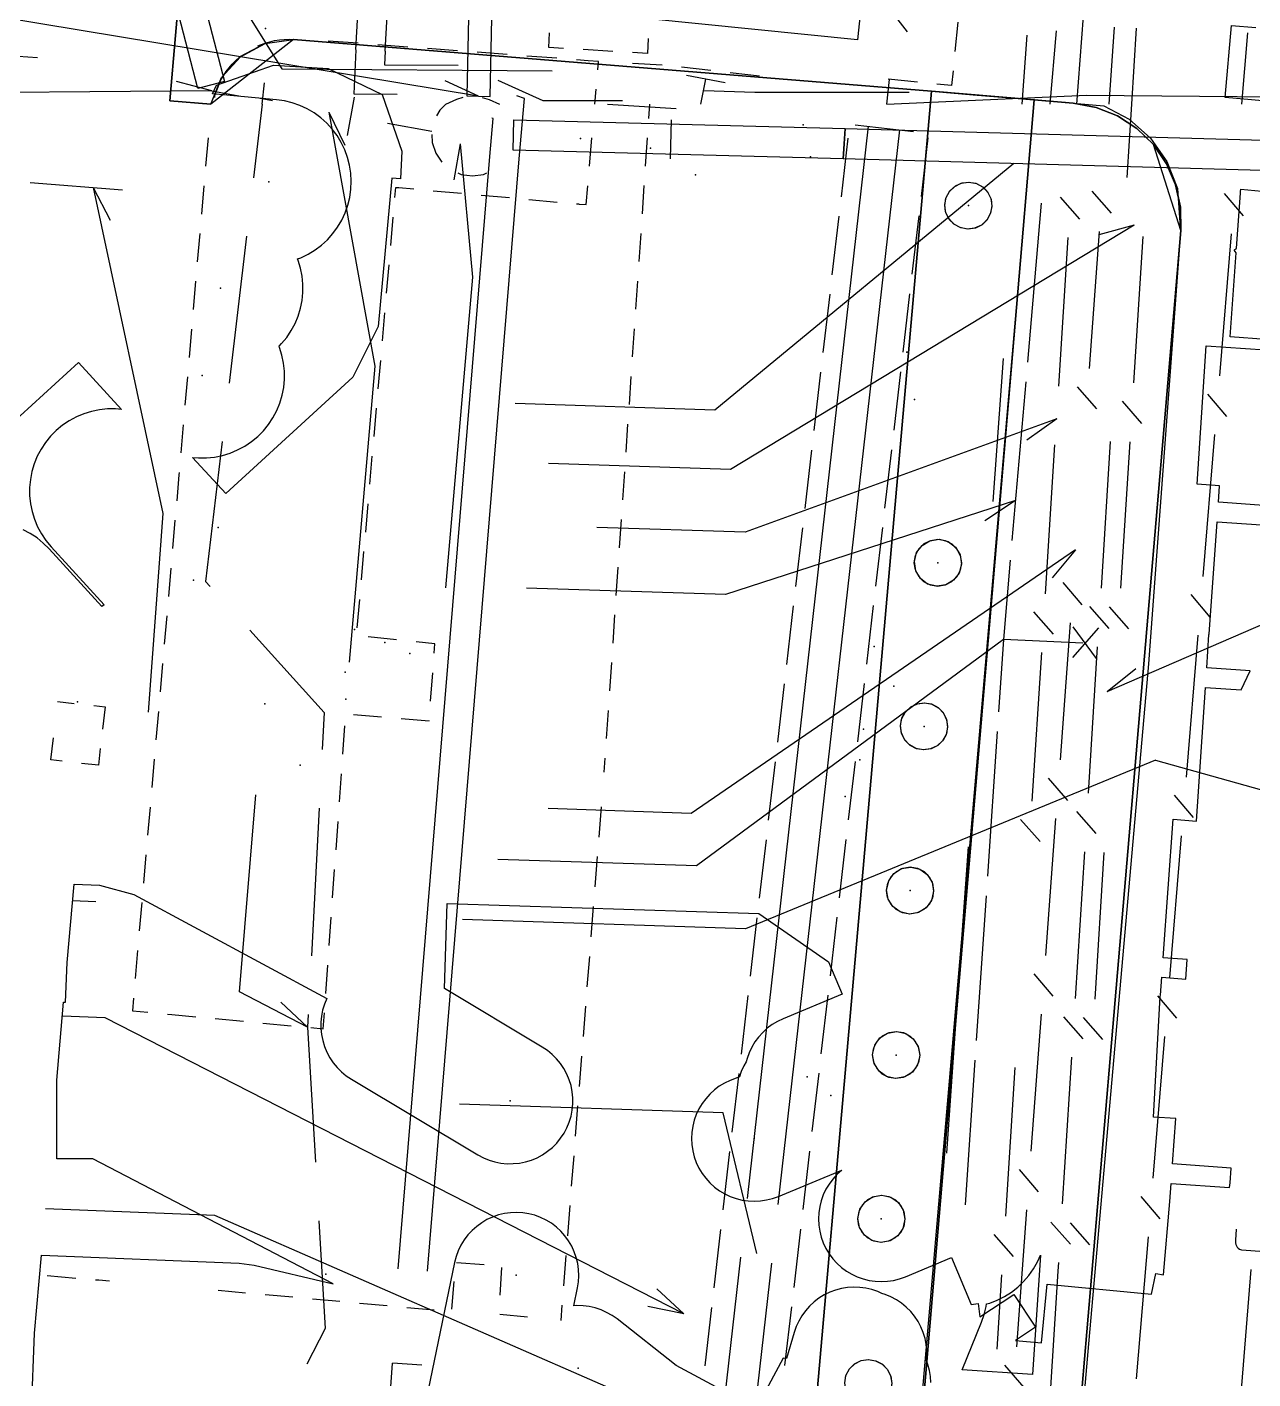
# Model space of a CAD drawing. Header units: metres. Extents: x 4550 to 4731, y 10605 to 11772.
# Drawn here: x 4604.52 to 4635.76, y 10967.51 to 11001.97 of the extents above; entities that cross this region are included whole.
import ezdxf

# ---------------------------------------------------------------- set-up
doc = ezdxf.new("R2010")
doc.units = ezdxf.units.M
for name, color, linetype in [('BOUNDARY', 7, 'Continuous'), ('CURB', 7, 'Continuous'), ('ELECTR_CABLE', 7, 'Continuous'), ('ELECTR_CABLE_COMM', 7, 'Continuous'), ('GAS', 7, 'Continuous'), ('GRASS', 7, 'Continuous'), ('GROUND', 7, 'Continuous'), ('HEAT', 7, 'Continuous'), ('LAMP', 7, 'Continuous'), ('ROAD', 7, 'Continuous'), ('SEWER', 7, 'Continuous'), ('SIDEWALK_PATH', 7, 'Continuous'), ('TREE', 7, 'Continuous'), ('WATER_PIPELINE', 7, 'Continuous')]:
    doc.layers.add(name, color=color, linetype=linetype)

msp = doc.modelspace()

# ---------------------------------------------------------------- linework, layer by layer
at = {"layer": 'BOUNDARY'}
msp.add_lwpolyline([(4616.393, 10875.447), (4618.937, 10916.02), (4617.951, 10916.137), (4618.266, 10918.779), (4618.534, 10921.033), (4621.909, 10920.612), (4622.811, 10927.836), (4615.616, 10928.243), (4613.934, 10928.43), (4614.189, 10930.497), (4614.416, 10932.082), (4622.029, 10931.377), (4623.885, 10960.647), (4626.691, 10959.044), (4626.795, 10960.263), (4624.19, 10961.873), (4627.572, 11000.331), (4611.312, 11001.653), (4609.207, 11000), (4608.158, 11000.092), (4608.741, 11006.756)], dxfattribs=at)
at = {"layer": 'CURB'}
for points in [[(4610.403, 11001.491), (4610.468, 11001.519), (4610.586, 11001.561), (4610.706, 11001.596), (4610.828, 11001.623), (4610.952, 11001.642), (4611.077, 11001.654), (4611.202, 11001.657), (4611.312, 11001.653)], [(4612.961, 11001.555), (4612.194, 11001.613)], [(4614.227, 11001.46), (4613.46, 11001.518)], [(4615.493, 11001.364), (4614.726, 11001.422)], [(4616.759, 11001.268), (4615.991, 11001.326)], [(4609.406, 11000.508), (4609.461, 11000.62), (4609.524, 11000.729), (4609.593, 11000.833), (4609.669, 11000.933), (4609.751, 11001.027), (4609.839, 11001.116), (4609.932, 11001.2), (4609.976, 11001.234)], [(4618.024, 11001.172), (4617.257, 11001.23)], [(4619.064, 11000.881), (4619.082, 11001.089), (4618.823, 11001.112), (4618.523, 11001.134)], [(4620.703, 11000.999), (4619.955, 11001.041)], [(4621.944, 11000.86), (4621.2, 11000.944)], [(4623.185, 11000.719), (4622.441, 11000.803)], [(4609.406, 11000.508), (4609.301, 11000.213), (4609.294, 11000.177)], [(4618.988, 11000), (4619.021, 11000.383)], [(4630.192, 11000.112), (4626.171, 11000.449)], [(4620.385, 11000), (4620.36, 10999.642)], [(4626.795, 10960.263), (4630.192, 11000.112)], [(4631.184, 11000.028), (4630.192, 11000.112)], [(4609.133, 10999.142), (4609.071, 10998.422)], [(4618.852, 10998.422), (4618.914, 10999.142)], [(4620.326, 10999.143), (4620.277, 10998.426)], [(4633.923, 10996.784), (4633.226, 10998.974)], [(4609.028, 10997.924), (4608.966, 10997.204)], [(4613.896, 10997.622), (4613.919, 10997.883), (4613.992, 10997.876), (4614.378, 10997.842)], [(4618.528, 10997.465), (4618.578, 10997.461), (4618.59, 10997.459), (4618.768, 10997.443), (4618.809, 10997.924)], [(4620.243, 10997.927), (4620.194, 10997.21)], [(4614.875, 10997.796), (4615.595, 10997.731)], [(4616.093, 10997.686), (4616.813, 10997.621)], [(4617.311, 10997.576), (4618.03, 10997.51)], [(4613.789, 10996.404), (4613.852, 10997.124)], [(4608.923, 10996.706), (4608.86, 10995.986)], [(4620.16, 10996.711), (4620.111, 10995.994)], [(4629.668, 10946.873), (4633.923, 10996.784)], [(4613.683, 10995.186), (4613.746, 10995.906)], [(4608.817, 10995.488), (4608.755, 10994.768)], [(4620.077, 10995.495), (4620.028, 10994.778)], [(4613.576, 10993.968), (4613.639, 10994.688)], [(4608.712, 10994.269), (4608.65, 10993.55)], [(4619.994, 10994.28), (4619.945, 10993.563)], [(4613.47, 10992.75), (4613.533, 10993.47)], [(4608.607, 10993.051), (4608.544, 10992.331)], [(4619.911, 10993.064), (4619.862, 10992.347)], [(4613.364, 10991.532), (4613.426, 10992.252)], [(4608.501, 10991.833), (4608.439, 10991.113)], [(4619.827, 10991.848), (4619.778, 10991.131)], [(4613.257, 10990.314), (4613.32, 10991.034)], [(4608.396, 10990.615), (4608.391, 10990.555), (4608.334, 10989.895)], [(4619.744, 10990.632), (4619.695, 10989.915)], [(4613.151, 10989.096), (4613.214, 10989.816)], [(4608.29, 10989.397), (4608.228, 10988.677)], [(4619.661, 10989.416), (4619.612, 10988.699)], [(4613.044, 10987.878), (4613.107, 10988.598)], [(4608.185, 10988.179), (4608.122, 10987.459)], [(4619.578, 10988.201), (4619.529, 10987.484)], [(4612.938, 10986.66), (4613.001, 10987.38)], [(4608.079, 10986.961), (4608.016, 10986.241)], [(4619.495, 10986.985), (4619.446, 10986.268)], [(4613.937, 10986.354), (4613.218, 10986.43)], [(4614.894, 10986.01), (4614.912, 10986.252), (4614.434, 10986.302)], [(4619.412, 10985.769), (4619.363, 10985.052)], [(4607.973, 10985.743), (4607.911, 10985.023)], [(4614.807, 10984.79), (4614.859, 10985.511)], [(4605.297, 10984.78), (4605.724, 10984.731)], [(4606.221, 10984.675), (4606.508, 10984.642), (4606.444, 10984.076)], [(4607.867, 10984.525), (4607.805, 10983.805)], [(4612.838, 10984.445), (4613.558, 10984.386)], [(4619.329, 10984.553), (4619.28, 10983.836)], [(4612.569, 10983.437), (4612.621, 10984.158)], [(4614.056, 10984.345), (4614.771, 10984.286), (4614.772, 10984.292)], [(4605.415, 10983.257), (4605.128, 10983.289), (4605.192, 10983.856)], [(4606.387, 10983.579), (4606.339, 10983.152), (4605.912, 10983.2)], [(4607.762, 10983.307), (4607.699, 10982.587)], [(4619.245, 10983.337), (4619.221, 10982.979)], [(4612.482, 10982.217), (4612.533, 10982.938)], [(4607.656, 10982.089), (4607.593, 10981.369)], [(4619.151, 10982.094), (4619.091, 10981.322)], [(4612.395, 10980.998), (4612.446, 10981.719)], [(4607.55, 10980.871), (4607.488, 10980.151)], [(4619.052, 10980.824), (4618.991, 10980.052)], [(4612.308, 10979.778), (4612.359, 10980.499)], [(4607.444, 10979.653), (4607.382, 10978.933)], [(4612.221, 10978.559), (4612.272, 10979.28)], [(4618.952, 10979.553), (4618.891, 10978.781)], [(4607.339, 10978.435), (4607.276, 10977.715)], [(4618.852, 10978.283), (4618.791, 10977.51)], [(4612.134, 10977.339), (4612.185, 10978.06)], [(4607.233, 10977.217), (4607.205, 10976.893), (4607.601, 10976.856)], [(4608.098, 10976.809), (4608.209, 10976.799), (4608.818, 10976.742)], [(4611.751, 10976.469), (4612.069, 10976.439), (4612.098, 10976.84)], [(4618.752, 10977.012), (4618.691, 10976.24)], [(4609.316, 10976.696), (4610.035, 10976.629)], [(4610.533, 10976.582), (4611.253, 10976.515)], [(4618.652, 10975.741), (4618.592, 10974.969)], [(4618.552, 10974.471), (4618.492, 10973.699)], [(4618.453, 10973.2), (4618.392, 10972.428)], [(4618.353, 10971.929), (4618.292, 10971.157)], [(4618.253, 10970.659), (4618.192, 10969.887)], [(4616.168, 10970.424), (4615.462, 10970.467)], [(4616.581, 10969.644), (4616.618, 10970.35)], [(4605.037, 10970.145), (4605.762, 10970.084)], [(4606.261, 10970.041), (4606.353, 10970.034), (4606.623, 10970.011)], [(4615.4, 10969.992), (4615.339, 10969.288)], [(4610.092, 10969.701), (4609.388, 10969.765)], [(4611.294, 10969.592), (4610.59, 10969.656)], [(4612.496, 10969.482), (4611.792, 10969.546)], [(4613.698, 10969.373), (4612.994, 10969.437)], [(4614.9, 10969.263), (4614.196, 10969.327)], [(4618.153, 10969.388), (4618.123, 10969.002)], [(4617.273, 10969.087), (4616.57, 10969.158)]]:
    msp.add_lwpolyline(points, dxfattribs=at)
at = {"layer": 'ELECTR_CABLE'}
for points in [[(4612.9, 11001.393), (4613.18, 11006.36)], [(4613.648, 11001.351), (4613.929, 11006.318)], [(4629.879, 11000), (4630.007, 11001.765)], [(4630.75, 11001.875), (4630.584, 11000)], [(4612.899, 11001.39), (4612.845, 11000.263), (4613.955, 11000.255)], [(4613.649, 11001.354), (4613.632, 11001.007), (4615.507, 11000.994)], [(4616.523, 11000.612), (4617.669, 11000.094), (4619.696, 11000.094)], [(4622.309, 11000.544), (4621.327, 11000.737)], [(4621.692, 11000), (4621.818, 11000.64)], [(4610.51, 11000), (4610.576, 11000.549)], [(4621.767, 11000.348), (4623.069, 11000.311), (4627.002, 11000.311)], [(4610.51, 11000), (4610.289, 10998.129)], [(4617.064, 10998.607), (4617.199, 11000.144), (4617.004, 11000.215)], [(4619.315, 11000), (4621.062, 10999.89)], [(4616.316, 10998.673), (4616.401, 10999.636), (4616.369, 10999.648)], [(4613.976, 10970.321), (4616.316, 10998.671)], [(4614.724, 10970.259), (4617.064, 10998.609)], [(4629.669, 10998.488), (4622.046, 10992.207), (4616.961, 10992.372)], [(4604.604, 10998.01), (4606.949, 10997.818)], [(4606.204, 10997.879), (4607.977, 10989.57), (4607.605, 10984.509)], [(4606.204, 10997.879), (4606.636, 10997.051)], [(4630.366, 10997.477), (4630.016, 10993.428)], [(4610.112, 10996.639), (4609.669, 10992.896)], [(4632.052, 10985.032), (4639, 10988.039), (4639.529, 10994.529)], [(4629.14, 10989.874), (4629.406, 10993.525)], [(4629.973, 10992.929), (4629.623, 10988.88)], [(4609.493, 10991.407), (4609.07, 10987.84), (4609.189, 10987.709)], [(4629.711, 10989.901), (4622.324, 10987.506), (4617.246, 10987.671)], [(4629.711, 10989.901), (4628.932, 10989.386)], [(4629.58, 10988.382), (4629.405, 10986.357)], [(4610.195, 10986.596), (4612.092, 10984.497), (4612.043, 10983.559)], [(4631.176, 10985.9), (4631.833, 10986.653)], [(4631.776, 10985.874), (4631.184, 10986.681)], [(4629.405, 10986.357), (4621.586, 10980.59), (4616.515, 10980.755)], [(4629.405, 10986.357), (4629.28, 10984.512)], [(4631.43, 10986.264), (4629.405, 10986.357)], [(4632.052, 10985.032), (4632.778, 10985.619)], [(4629.246, 10984.014), (4628.997, 10980.324)], [(4611.671, 10976.476), (4609.937, 10977.381), (4610.354, 10982.396)], [(4611.964, 10982.061), (4611.767, 10978.297)], [(4628.254, 10977.421), (4628.511, 10981.073)], [(4628.963, 10979.826), (4628.714, 10976.136)], [(4611.671, 10976.476), (4610.989, 10977.114)], [(4627.962, 10973.27), (4628.219, 10976.922)], [(4611.688, 10976.799), (4611.671, 10976.476), (4611.872, 10973.037)], [(4628.68, 10975.638), (4628.43, 10971.948)], [(4611.96, 10971.539), (4612.121, 10968.794), (4611.651, 10967.89)], [(4613.626, 10964.926), (4613.836, 10967.916)], [(4614.584, 10967.864), (4613.836, 10967.916)]]:
    msp.add_lwpolyline(points, dxfattribs=at)
msp.add_lwpolyline([(4628.357, 10967.746), (4628.849, 10968.961), (4628.917, 10969.156), (4628.966, 10969.356), (4628.975, 10969.423), (4629.057, 10969.446), (4629.249, 10969.52), (4629.433, 10969.613), (4629.607, 10969.724), (4629.769, 10969.851), (4629.918, 10969.993), (4630.053, 10970.149), (4630.171, 10970.318), (4630.273, 10970.497), (4630.348, 10970.669), (4630.142, 10967.626)], close=True, dxfattribs=at)
at = {"layer": 'ELECTR_CABLE_COMM'}
for points in [[(4631.274, 11000), (4631.443, 11002.247)], [(4632.23, 11001.969), (4632.089, 11000)], [(4632.679, 11000), (4632.794, 11001.944)], [(4635.481, 11000), (4635.632, 11001.821)], [(4632.561, 10998.133), (4632.679, 11000)], [(4631.353, 10997.074), (4630.858, 10997.637)], [(4631.659, 10997.79), (4632.148, 10997.222)], [(4635.027, 10997.729), (4635.512, 10997.157)], [(4632.734, 10996.923), (4622.451, 10990.695), (4617.814, 10990.846)], [(4632.734, 10996.923), (4631.835, 10996.671)], [(4630.815, 10992.815), (4631.057, 10996.607)], [(4631.848, 10996.758), (4631.588, 10993.266)], [(4632.731, 10992.897), (4632.967, 10996.634)], [(4635.208, 10996.696), (4634.908, 10993.078)], [(4631.288, 10992.802), (4631.777, 10992.234)], [(4632.932, 10991.867), (4632.436, 10992.43)], [(4634.604, 10992.616), (4635.088, 10992.044)], [(4630.762, 10991.983), (4622.824, 10989.091), (4619.044, 10989.214)], [(4630.762, 10991.983), (4630.002, 10991.44)], [(4630.477, 10987.527), (4630.719, 10991.319)], [(4631.9, 10987.671), (4632.136, 10991.405)], [(4632.401, 10987.663), (4632.637, 10991.4)], [(4634.784, 10991.583), (4634.485, 10987.965)], [(4631.245, 10988.647), (4621.445, 10981.928), (4617.799, 10982.047)], [(4631.245, 10988.647), (4630.644, 10987.932)], [(4630.917, 10987.814), (4631.407, 10987.246)], [(4634.18, 10987.503), (4634.665, 10986.931)], [(4632.101, 10986.641), (4631.605, 10987.204)], [(4632.601, 10986.633), (4632.106, 10987.195)], [(4630.677, 10986.497), (4630.182, 10987.06)], [(4631.106, 10986.782), (4630.847, 10983.29)], [(4634.361, 10986.47), (4634.061, 10982.851)], [(4631.57, 10982.44), (4631.806, 10986.174)], [(4630.139, 10982.238), (4630.381, 10986.03)], [(4630.547, 10982.826), (4631.036, 10982.258)], [(4633.757, 10982.39), (4634.241, 10981.818)], [(4631.771, 10981.41), (4631.275, 10981.973)], [(4630.339, 10981.208), (4629.843, 10981.771)], [(4630.736, 10981.794), (4630.476, 10978.302)], [(4633.937, 10981.356), (4633.638, 10977.738)], [(4631.24, 10977.209), (4631.476, 10980.943)], [(4631.74, 10977.194), (4631.976, 10980.931)], [(4630.176, 10977.838), (4630.665, 10977.27)], [(4633.334, 10977.277), (4633.818, 10976.705)], [(4630.365, 10976.806), (4630.105, 10973.314)], [(4631.44, 10976.179), (4630.945, 10976.742)], [(4631.94, 10976.164), (4631.445, 10976.727)], [(4633.514, 10976.243), (4633.214, 10972.625)], [(4629.463, 10971.661), (4629.705, 10975.453)], [(4630.91, 10971.978), (4631.145, 10975.712)], [(4629.805, 10972.85), (4630.294, 10972.282)], [(4632.91, 10972.164), (4633.395, 10971.592)], [(4623.137, 10965.628), (4609.305, 10971.674), (4604.99, 10971.847)], [(4629.994, 10971.818), (4629.735, 10968.326)], [(4631.11, 10970.948), (4630.615, 10971.511)], [(4631.61, 10970.93), (4631.114, 10971.492)], [(4629.663, 10970.631), (4629.167, 10971.194)], [(4633.091, 10971.13), (4632.791, 10967.512)], [(4630.577, 10966.747), (4630.801, 10970.262), (4630.815, 10970.481)], [(4629.246, 10968.268), (4629.367, 10970.164)], [(4629.434, 10967.862), (4629.924, 10967.294)]]:
    msp.add_lwpolyline(points, dxfattribs=at)
at = {"layer": 'GAS'}
for points in [[(4637.161, 10999.99), (4635.053, 11000.176), (4635.215, 11002.009), (4635.837, 11001.954)], [(4636.09, 10994.008), (4635.184, 10994.073), (4635.337, 10996.217), (4635.283, 10996.283), (4635.345, 10996.334), (4635.445, 10997.732), (4635.448, 10997.776), (4635.454, 10997.833), (4636.345, 10997.75)], [(4636.381, 10989.751), (4634.884, 10989.857), (4634.914, 10990.278), (4634.339, 10990.317), (4634.576, 10993.846), (4636.073, 10993.746)], [(4604.63, 10966.673), (4604.71, 10968.676), (4604.885, 10970.666), (4609.926, 10970.464), (4610.307, 10970.412), (4612.322, 10969.934), (4606.196, 10973.12), (4605.28, 10973.119), (4605.277, 10975.125), (4605.453, 10977.119), (4605.501, 10977.119), (4605.542, 10978.127), (4605.717, 10980.124), (4606.369, 10980.098), (4607.238, 10979.86), (4612.159, 10977.205), (4612.099, 10977.062), (4612.054, 10976.912), (4612.024, 10976.758), (4612.008, 10976.601), (4612.009, 10976.444), (4612.024, 10976.288), (4612.055, 10976.134), (4612.101, 10975.984), (4612.161, 10975.839), (4612.235, 10975.7), (4612.323, 10975.57), (4612.422, 10975.449), (4612.533, 10975.338), (4612.655, 10975.238), (4612.786, 10975.151), (4616.011, 10973.223), (4616.15, 10973.149), (4616.295, 10973.089), (4616.445, 10973.044), (4616.599, 10973.014), (4616.756, 10972.998), (4616.913, 10972.999), (4617.069, 10973.014), (4617.223, 10973.045), (4617.373, 10973.091), (4617.518, 10973.151), (4617.656, 10973.225), (4617.787, 10973.313), (4617.908, 10973.412), (4618.019, 10973.523), (4618.118, 10973.645), (4618.206, 10973.776), (4618.279, 10973.914), (4618.339, 10974.059), (4618.385, 10974.21), (4618.415, 10974.364), (4618.43, 10974.52), (4618.43, 10974.677), (4618.415, 10974.833), (4618.384, 10974.987), (4618.338, 10975.137), (4618.278, 10975.282), (4618.204, 10975.421), (4618.116, 10975.551), (4618.016, 10975.672), (4617.905, 10975.783), (4617.784, 10975.883), (4617.653, 10975.97), (4615.16, 10977.46), (4615.23, 10979.63), (4623.168, 10979.372), (4624.95, 10978.141), (4625.293, 10977.315), (4623.789, 10976.69), (4623.647, 10976.623), (4623.512, 10976.542), (4623.386, 10976.448), (4623.27, 10976.342), (4623.165, 10976.226), (4623.072, 10976.1), (4622.991, 10975.965), (4622.924, 10975.823), (4622.871, 10975.675), (4622.852, 10975.597), (4622.788, 10975.489), (4622.721, 10975.347), (4622.674, 10975.216), (4622.44, 10975.119), (4622.298, 10975.052), (4622.163, 10974.971), (4622.037, 10974.877), (4621.921, 10974.771), (4621.816, 10974.655), (4621.723, 10974.529), (4621.642, 10974.394), (4621.575, 10974.252), (4621.522, 10974.104), (4621.485, 10973.952), (4621.462, 10973.796), (4621.454, 10973.639), (4621.462, 10973.483), (4621.485, 10973.327), (4621.524, 10973.175), (4621.577, 10973.027), (4621.644, 10972.885), (4621.725, 10972.751), (4621.819, 10972.625), (4621.924, 10972.509), (4622.041, 10972.403), (4622.167, 10972.31), (4622.302, 10972.229), (4622.444, 10972.162), (4622.592, 10972.11), (4622.744, 10972.072), (4622.9, 10972.049), (4623.056, 10972.042), (4623.213, 10972.049), (4623.368, 10972.073), (4623.521, 10972.111), (4623.669, 10972.164), (4625.287, 10972.837), (4625.274, 10972.828), (4625.158, 10972.722), (4625.053, 10972.606), (4624.96, 10972.48), (4624.879, 10972.345), (4624.812, 10972.203), (4624.759, 10972.055), (4624.722, 10971.903), (4624.699, 10971.747), (4624.691, 10971.59), (4624.699, 10971.434), (4624.722, 10971.278), (4624.761, 10971.126), (4624.814, 10970.978), (4624.881, 10970.836), (4624.962, 10970.702), (4625.056, 10970.576), (4625.161, 10970.46), (4625.278, 10970.354), (4625.404, 10970.261), (4625.539, 10970.18), (4625.681, 10970.113), (4625.829, 10970.061), (4625.981, 10970.023), (4626.137, 10970), (4626.293, 10969.993), (4626.45, 10970), (4626.605, 10970.024), (4626.758, 10970.062), (4626.906, 10970.115), (4628.084, 10970.605), (4628.581, 10969.409), (4628.763, 10969.432), (4628.805, 10969.092), (4629.669, 10969.663), (4630.221, 10968.828), (4629.714, 10968.494), (4630.379, 10968.431), (4630.521, 10969.924), (4633.182, 10969.671), (4633.292, 10970.203), (4633.481, 10970.164), (4633.646, 10972.031), (4633.68, 10972.497), (4635.17, 10972.389), (4635.185, 10972.507), (4635.212, 10972.888), (4633.716, 10972.996), (4633.8, 10974.15), (4633.233, 10974.181), (4633.403, 10977.261), (4633.405, 10977.297), (4633.438, 10977.749), (4634.053, 10977.704), (4634.087, 10978.203), (4633.475, 10978.247), (4633.734, 10981.776), (4634.324, 10981.732), (4634.554, 10985.135), (4635.466, 10985.074), (4635.691, 10985.56), (4634.587, 10985.634), (4634.644, 10986.485), (4634.645, 10986.492), (4634.849, 10989.359), (4636.345, 10989.252)], [(4627.554, 10967.417), (4627.545, 10967.574), (4627.521, 10967.729), (4627.482, 10967.881), (4627.445, 10967.983), (4627.454, 10968.078), (4627.454, 10968.235), (4627.439, 10968.391), (4627.408, 10968.545), (4627.362, 10968.696), (4627.302, 10968.841), (4627.228, 10968.979), (4627.141, 10969.11), (4627.041, 10969.231), (4626.93, 10969.342), (4626.809, 10969.441), (4626.678, 10969.529), (4626.539, 10969.602), (4626.394, 10969.662), (4626.308, 10969.689), (4626.202, 10969.737), (4626.053, 10969.788), (4625.901, 10969.824), (4625.745, 10969.846), (4625.588, 10969.851), (4625.431, 10969.842), (4625.276, 10969.817), (4625.125, 10969.777), (4624.977, 10969.722), (4624.836, 10969.653), (4624.703, 10969.571), (4624.578, 10969.476), (4624.463, 10969.369), (4624.359, 10969.251), (4624.267, 10969.124), (4624.188, 10968.988), (4624.122, 10968.845), (4624.071, 10968.697), (4623.879, 10968.033), (4623.79, 10968.042), (4623.099, 10966.76), (4621.065, 10967.857), (4619.557, 10969.04), (4619.429, 10969.131), (4619.292, 10969.209), (4619.149, 10969.273), (4619, 10969.322), (4618.847, 10969.357), (4618.691, 10969.377), (4618.534, 10969.381), (4618.456, 10969.376), (4618.551, 10969.83), (4618.575, 10969.985), (4618.584, 10970.141), (4618.578, 10970.298), (4618.556, 10970.454), (4618.519, 10970.607), (4618.468, 10970.755), (4618.402, 10970.897), (4618.322, 10971.033), (4618.23, 10971.16), (4618.125, 10971.277), (4618.01, 10971.383), (4617.885, 10971.478), (4617.751, 10971.56), (4617.609, 10971.628), (4617.462, 10971.682), (4617.31, 10971.722), (4617.155, 10971.746), (4616.998, 10971.755), (4616.841, 10971.749), (4616.686, 10971.727), (4616.533, 10971.691), (4616.385, 10971.639), (4616.242, 10971.573), (4616.107, 10971.494), (4615.98, 10971.401), (4615.863, 10971.297), (4615.756, 10971.181), (4615.662, 10971.056), (4615.58, 10970.922), (4615.511, 10970.781), (4615.457, 10970.633), (4615.418, 10970.481), (4614.374, 10965.466)]]:
    msp.add_lwpolyline(points, dxfattribs=at)
at = {"layer": 'GRASS'}
for points in [[(4630.193, 11000.112), (4627.572, 11000.331), (4624.19, 10961.873), (4626.748, 10960.292)], [(4627.572, 11000.331), (4630.192, 11000.112), (4626.795, 10960.263), (4624.19, 10961.873)], [(4629.11, 10997.414), (4629.079, 10997.227), (4628.993, 10997.062), (4628.862, 10996.932), (4628.692, 10996.846), (4628.504, 10996.818), (4628.321, 10996.849), (4628.156, 10996.934), (4628.023, 10997.068), (4627.938, 10997.238), (4627.91, 10997.422), (4627.94, 10997.605), (4628.027, 10997.774), (4628.162, 10997.907), (4628.328, 10997.99), (4628.512, 10998.018), (4628.699, 10997.988), (4628.868, 10997.9), (4628.998, 10997.768), (4629.081, 10997.602)], [(4629.11, 10997.392), (4629.071, 10997.206), (4628.98, 10997.044), (4628.843, 10996.919), (4628.67, 10996.84), (4628.482, 10996.819), (4628.3, 10996.856), (4628.138, 10996.947), (4628.01, 10997.087), (4627.931, 10997.26), (4627.911, 10997.444), (4627.947, 10997.626), (4628.041, 10997.792), (4628.181, 10997.92), (4628.35, 10997.996), (4628.534, 10998.018), (4628.721, 10997.98), (4628.886, 10997.886), (4629.011, 10997.749), (4629.088, 10997.58)], [(4628.334, 10988.31), (4628.303, 10988.122), (4628.217, 10987.958), (4628.085, 10987.827), (4627.916, 10987.742), (4627.728, 10987.713), (4627.545, 10987.744), (4627.38, 10987.829), (4627.246, 10987.964), (4627.161, 10988.134), (4627.134, 10988.317), (4627.164, 10988.5), (4627.251, 10988.669), (4627.386, 10988.802), (4627.552, 10988.885), (4627.735, 10988.913), (4627.923, 10988.883), (4628.091, 10988.795), (4628.221, 10988.663), (4628.305, 10988.497)], [(4628.333, 10988.283), (4628.274, 10988.052), (4628.136, 10987.868), (4627.939, 10987.749), (4627.704, 10987.714), (4627.473, 10987.773), (4627.289, 10987.911), (4627.17, 10988.108), (4627.135, 10988.343), (4627.193, 10988.574), (4627.331, 10988.758), (4627.528, 10988.877), (4627.764, 10988.913), (4627.995, 10988.854), (4628.179, 10988.716), (4628.298, 10988.519)], [(4627.981, 10984.123), (4627.944, 10983.937), (4627.853, 10983.775), (4627.718, 10983.648), (4627.545, 10983.568), (4627.357, 10983.546), (4627.175, 10983.582), (4627.013, 10983.672), (4626.883, 10983.811), (4626.804, 10983.984), (4626.782, 10984.168), (4626.817, 10984.35), (4626.91, 10984.516), (4627.049, 10984.645), (4627.218, 10984.723), (4627.402, 10984.745), (4627.588, 10984.709), (4627.754, 10984.616), (4627.88, 10984.48), (4627.958, 10984.311)], [(4627.982, 10984.142), (4627.95, 10983.954), (4627.865, 10983.79), (4627.733, 10983.659), (4627.563, 10983.574), (4627.376, 10983.545), (4627.193, 10983.576), (4627.028, 10983.661), (4626.894, 10983.796), (4626.809, 10983.966), (4626.782, 10984.149), (4626.811, 10984.332), (4626.898, 10984.501), (4627.034, 10984.634), (4627.2, 10984.717), (4627.383, 10984.745), (4627.571, 10984.715), (4627.739, 10984.627), (4627.869, 10984.495), (4627.953, 10984.329)], [(4627.625, 10979.957), (4627.594, 10979.769), (4627.509, 10979.605), (4627.377, 10979.474), (4627.207, 10979.389), (4627.019, 10979.361), (4626.836, 10979.391), (4626.671, 10979.476), (4626.538, 10979.611), (4626.453, 10979.781), (4626.425, 10979.964), (4626.455, 10980.147), (4626.542, 10980.316), (4626.678, 10980.449), (4626.844, 10980.532), (4627.027, 10980.561), (4627.214, 10980.53), (4627.383, 10980.442), (4627.513, 10980.31), (4627.597, 10980.144)], [(4627.625, 10979.942), (4627.571, 10979.71), (4627.436, 10979.523), (4627.241, 10979.401), (4627.007, 10979.361), (4626.775, 10979.415), (4626.588, 10979.55), (4626.465, 10979.744), (4626.426, 10979.979), (4626.48, 10980.211), (4626.615, 10980.398), (4626.809, 10980.52), (4627.044, 10980.56), (4627.276, 10980.506), (4627.463, 10980.371), (4627.585, 10980.177)], [(4627.271, 10975.753), (4627.218, 10975.521), (4627.085, 10975.333), (4626.891, 10975.21), (4626.657, 10975.168), (4626.424, 10975.221), (4626.237, 10975.355), (4626.113, 10975.549), (4626.072, 10975.783), (4626.125, 10976.016), (4626.258, 10976.203), (4626.452, 10976.327), (4626.687, 10976.368), (4626.919, 10976.315), (4627.106, 10976.182), (4627.23, 10975.988)], [(4627.272, 10975.765), (4627.24, 10975.577), (4627.155, 10975.413), (4627.023, 10975.282), (4626.853, 10975.196), (4626.666, 10975.168), (4626.483, 10975.199), (4626.318, 10975.284), (4626.184, 10975.419), (4626.099, 10975.589), (4626.072, 10975.772), (4626.101, 10975.955), (4626.188, 10976.124), (4626.324, 10976.257), (4626.49, 10976.34), (4626.673, 10976.368), (4626.861, 10976.338), (4627.029, 10976.25), (4627.159, 10976.118), (4627.243, 10975.952)], [(4626.895, 10971.581), (4626.843, 10971.348), (4626.711, 10971.16), (4626.518, 10971.035), (4626.284, 10970.992), (4626.051, 10971.044), (4625.863, 10971.176), (4625.738, 10971.369), (4625.695, 10971.604), (4625.747, 10971.836), (4625.879, 10972.025), (4626.072, 10972.15), (4626.306, 10972.192), (4626.539, 10972.141), (4626.727, 10972.009), (4626.852, 10971.815)], [(4626.895, 10971.589), (4626.864, 10971.401), (4626.778, 10971.237), (4626.646, 10971.106), (4626.477, 10971.021), (4626.289, 10970.992), (4626.106, 10971.023), (4625.941, 10971.108), (4625.807, 10971.243), (4625.722, 10971.413), (4625.695, 10971.596), (4625.725, 10971.779), (4625.812, 10971.948), (4625.947, 10972.081), (4626.113, 10972.164), (4626.296, 10972.192), (4626.484, 10972.162), (4626.652, 10972.074), (4626.782, 10971.942), (4626.866, 10971.776)], [(4626.559, 10967.398), (4626.526, 10967.211), (4626.44, 10967.047), (4626.307, 10966.917), (4626.137, 10966.833), (4625.949, 10966.806), (4625.766, 10966.838), (4625.602, 10966.923), (4625.469, 10967.059), (4625.385, 10967.23), (4625.359, 10967.413), (4625.39, 10967.596), (4625.478, 10967.765), (4625.614, 10967.897), (4625.78, 10967.979), (4625.964, 10968.006), (4626.151, 10967.974), (4626.319, 10967.885), (4626.448, 10967.752), (4626.531, 10967.586)], [(4626.559, 10967.402), (4626.527, 10967.215), (4626.442, 10967.05), (4626.31, 10966.919), (4626.141, 10966.834), (4625.953, 10966.806), (4625.77, 10966.836), (4625.605, 10966.921), (4625.471, 10967.056), (4625.386, 10967.226), (4625.359, 10967.41), (4625.388, 10967.593), (4625.476, 10967.761), (4625.611, 10967.895), (4625.777, 10967.978), (4625.96, 10968.006), (4626.148, 10967.975), (4626.316, 10967.888), (4626.446, 10967.755), (4626.53, 10967.59)]]:
    msp.add_lwpolyline(points, close=True, dxfattribs=at)
at = {"layer": 'GROUND'}
msp.add_lwpolyline([(4624.19, 10961.873), (4627.572, 11000.331), (4630.192, 11000.112), (4626.795, 10960.263)], close=True, dxfattribs=at)
at = {"layer": 'HEAT'}
msp.add_lwpolyline([(4609.353, 11000.491), (4610.799, 11000.994), (4612.194, 11000.914), (4613.572, 11000.247), (4614.075, 10998.802), (4614.035, 10998.104), (4613.814, 10998.117), (4613.466, 10994.335), (4612.824, 10993.043), (4609.583, 10990.079), (4608.74, 10991.001), (4608.888, 10990.987), (4609.094, 10990.988), (4609.299, 10991.009), (4609.501, 10991.05), (4609.698, 10991.11), (4609.888, 10991.19), (4610.07, 10991.288), (4610.24, 10991.403), (4610.399, 10991.535), (4610.544, 10991.681), (4610.674, 10991.841), (4610.788, 10992.013), (4610.884, 10992.195), (4610.962, 10992.386), (4611.021, 10992.583), (4611.061, 10992.785), (4611.08, 10992.991), (4611.079, 10993.197), (4611.058, 10993.402), (4611.017, 10993.604), (4610.956, 10993.801), (4610.942, 10993.835), (4611.007, 10993.9), (4611.138, 10994.059), (4611.253, 10994.231), (4611.35, 10994.412), (4611.429, 10994.603), (4611.489, 10994.8), (4611.529, 10995.002), (4611.55, 10995.207), (4611.55, 10995.413), (4611.53, 10995.618), (4611.49, 10995.82), (4611.43, 10996.018), (4611.413, 10996.059), (4611.498, 10996.091), (4611.684, 10996.18), (4611.86, 10996.287), (4612.025, 10996.411), (4612.177, 10996.55), (4612.314, 10996.704), (4612.436, 10996.87), (4612.541, 10997.047), (4612.627, 10997.234), (4612.696, 10997.429), (4612.744, 10997.629), (4612.773, 10997.833), (4612.782, 10998.039), (4612.771, 10998.245), (4612.739, 10998.448), (4612.688, 10998.648), (4612.617, 10998.842), (4612.528, 10999.027), (4612.421, 10999.203), (4612.297, 10999.368), (4612.158, 10999.52), (4612.004, 10999.657), (4611.838, 10999.779), (4611.66, 10999.884), (4611.473, 10999.971), (4611.279, 11000.039), (4611.079, 11000.088), (4610.875, 11000.117), (4609.245, 11000.267)], close=True, dxfattribs=at)
for points in [[(4599.576, 10987.706), (4605.828, 10993.422), (4606.925, 10992.222), (4606.777, 10992.236), (4606.571, 10992.235), (4606.366, 10992.214), (4606.164, 10992.173), (4605.967, 10992.112), (4605.777, 10992.033), (4605.596, 10991.935), (4605.425, 10991.819), (4605.266, 10991.688), (4605.121, 10991.542), (4604.991, 10991.382), (4604.877, 10991.21), (4604.781, 10991.028), (4604.703, 10990.837), (4604.644, 10990.64), (4604.605, 10990.437), (4604.585, 10990.232), (4604.586, 10990.026), (4604.607, 10989.821), (4604.648, 10989.619), (4604.709, 10989.422), (4604.789, 10989.232), (4604.887, 10989.051), (4605.002, 10988.88), (4605.133, 10988.721), (4606.483, 10987.245), (4606.43, 10987.197), (4605.081, 10988.673), (4604.935, 10988.818), (4604.775, 10988.948), (4604.603, 10989.062), (4604.421, 10989.158)], [(4605.681, 10979.703), (4606.274, 10979.68)]]:
    msp.add_lwpolyline(points, dxfattribs=at)
at = {"layer": 'LAMP'}
for p in [(4610.594, 11001.935), (4620.414, 10998.886), (4609.392, 10989.211), (4612.139, 10970.18)]:
    msp.add_point(p, dxfattribs=at)
at = {"layer": 'ROAD'}
for points in [[(4608.741, 11006.756), (4608.158, 11000.092), (4609.207, 11000), (4609.48, 11000.682), (4609.957, 11001.212), (4610.585, 11001.55), (4611.312, 11001.653), (4627.572, 11000.331), (4631.184, 11000.028), (4631.766, 10999.921), (4632.31, 10999.704), (4632.802, 10999.386), (4633.226, 10998.974), (4633.561, 10998.487), (4633.792, 10997.948), (4633.915, 10997.375), (4633.923, 10996.784), (4628.959, 10938.552)], [(4608.741, 11006.755), (4608.158, 11000.092), (4609.207, 11000), (4609.477, 11000.685), (4609.953, 11001.217), (4610.583, 11001.554), (4611.312, 11001.653), (4627.572, 11000.331), (4628.632, 11000.243), (4630.308, 11000.102), (4631.96, 10999.963), (4632.611, 10999.618), (4633.155, 10999.136), (4633.573, 10998.541), (4633.842, 10997.855), (4633.919, 10996.74), (4633.103, 10985.741), (4631.553, 10968.215), (4630.817, 10959.699)]]:
    msp.add_lwpolyline(points, dxfattribs=at)
at = {"layer": 'SEWER'}
for points in [[(4626.963, 11001.845), (4616.794, 11014.934), (4617.444, 11022.425)], [(4609.639, 11003.117), (4611.017, 11000.906), (4617.905, 11000.857)], [(4620.369, 11002.176), (4620.435, 11002.832), (4625.752, 11002.298), (4625.686, 11001.642), (4620.369, 11002.176)], [(4628.244, 11002.096), (4628.17, 11001.35)], [(4618.196, 11001.423), (4617.817, 11001.445), (4617.838, 11001.824)], [(4620.354, 11001.679), (4620.332, 11001.299), (4619.953, 11001.321)], [(4619.454, 11001.35), (4618.695, 11001.394)], [(4603.795, 11001.26), (4604.783, 11001.189)], [(4626.432, 11000), (4626.502, 11000.635)], [(4627.214, 11000.565), (4626.467, 11000.638)], [(4628.121, 11000.852), (4628.084, 11000.479), (4627.711, 11000.516)], [(4615.193, 11000), (4615.475, 11000.135), (4615.632, 11000.178)], [(4616.123, 11000.177), (4616.299, 11000.123), (4616.563, 11000)], [(4626.432, 11000), (4631.521, 11000.229), (4638.245, 11000.171)], [(4622.879, 10972.11), (4625.966, 10999.439)], [(4623.666, 10971.954), (4626.761, 10999.349)], [(4625.626, 10999.479), (4627.116, 10999.308)], [(4625.275, 10997.643), (4625.449, 10999.133)], [(4627.478, 10999.144), (4627.304, 10997.654)], [(4625.043, 10995.657), (4625.217, 10997.147)], [(4627.246, 10997.157), (4627.072, 10995.667)], [(4624.812, 10993.67), (4624.985, 10995.16)], [(4627.015, 10995.17), (4626.841, 10993.681)], [(4624.58, 10991.684), (4624.754, 10993.174)], [(4626.783, 10993.184), (4626.609, 10991.694)], [(4624.348, 10989.697), (4624.522, 10991.187)], [(4626.551, 10991.197), (4626.377, 10989.708)], [(4626.319, 10989.211), (4626.145, 10987.721)], [(4624.116, 10987.711), (4624.29, 10989.201)], [(4623.885, 10985.724), (4624.058, 10987.214)], [(4626.088, 10987.224), (4625.914, 10985.734)], [(4623.653, 10983.738), (4623.827, 10985.227)], [(4625.856, 10985.238), (4625.682, 10983.748)], [(4633.284, 10983.287), (4622.827, 10978.985), (4615.616, 10979.22)], [(4623.421, 10981.751), (4623.595, 10983.241)], [(4625.624, 10983.251), (4625.45, 10981.761)], [(4633.284, 10983.287), (4640.691, 10981.21)], [(4623.189, 10979.765), (4623.363, 10981.254)], [(4625.392, 10981.265), (4625.218, 10979.775)], [(4622.958, 10977.778), (4623.131, 10979.268)], [(4625.16, 10979.278), (4624.987, 10977.788)], [(4622.726, 10975.791), (4622.9, 10977.281)], [(4624.929, 10977.292), (4624.755, 10975.802)], [(4621.257, 10969.173), (4606.508, 10976.712), (4605.421, 10976.756)], [(4622.494, 10973.805), (4622.668, 10975.295)], [(4624.697, 10975.305), (4624.523, 10973.815)], [(4623.117, 10970.713), (4622.258, 10974.298), (4615.538, 10974.516)], [(4622.262, 10971.818), (4622.436, 10973.308)], [(4624.465, 10973.319), (4624.291, 10971.829)], [(4622.031, 10969.832), (4622.204, 10971.322)], [(4624.233, 10971.332), (4624.06, 10969.842)], [(4635.339, 10971.328), (4635.317, 10971.052), (4635.316, 10971.013), (4635.321, 10970.982), (4635.329, 10970.94), (4635.344, 10970.902), (4635.362, 10970.873), (4635.39, 10970.845), (4635.421, 10970.822), (4635.447, 10970.813), (4635.474, 10970.806), (4636.058, 10970.76), (4636.083, 10970.762), (4636.104, 10970.767), (4636.13, 10970.779), (4636.15, 10970.794), (4636.175, 10970.815), (4636.197, 10970.838), (4636.214, 10970.869), (4636.233, 10970.913), (4636.241, 10970.95), (4636.266, 10971.258)], [(4619.623, 10943.29), (4622.71, 10970.619)], [(4620.403, 10943.068), (4623.498, 10970.463)], [(4633.45, 10942.105), (4635.72, 10970.305)], [(4621.257, 10969.173), (4620.569, 10969.805)], [(4621.257, 10969.173), (4620.342, 10969.36)], [(4621.799, 10967.845), (4621.973, 10969.335)], [(4624.002, 10969.346), (4623.828, 10967.856)]]:
    msp.add_lwpolyline(points, dxfattribs=at)
at = {"layer": 'SIDEWALK_PATH'}
msp.add_lwpolyline([(4628.509, 10933.271), (4633.923, 10996.784), (4633.915, 10997.375), (4633.792, 10997.948), (4633.561, 10998.487), (4633.226, 10998.974), (4632.802, 10999.386), (4632.31, 10999.704), (4631.766, 10999.921), (4631.184, 11000.028), (4630.192, 11000.112), (4624.425, 10932.452)], dxfattribs=at)
at = {"layer": 'TREE'}
for p in [(4624.303, 10999.479), (4618.63, 10999.129), (4624.49, 10998.665), (4621.56, 10998.206), (4610.683, 10998.025), (4628.513, 10997.418), (4609.452, 10995.311), (4626.94, 10993.68), (4608.982, 10993.085), (4627.135, 10992.48), (4627.737, 10988.311), (4608.759, 10987.868), (4612.868, 10986.613), (4613.642, 10986.283), (4626.113, 10986.184), (4614.278, 10986), (4612.632, 10985.529), (4626.608, 10985.167), (4605.806, 10984.769), (4612.641, 10984.835), (4610.584, 10984.723), (4625.841, 10984.07), (4627.381, 10984.145), (4611.477, 10983.158), (4625.742, 10983.289), (4625.372, 10982.36), (4627.025, 10979.961), (4626.674, 10975.766), (4624.403, 10975.213), (4625.002, 10974.739), (4616.833, 10974.597), (4623.054, 10973.642), (4626.291, 10971.593), (4616.984, 10970.156), (4618.569, 10967.782)]:
    msp.add_point(p, dxfattribs=at)
at = {"layer": 'WATER_PIPELINE'}
for points in [[(4607.968, 11006.692), (4609.552, 11000.578), (4608.874, 11000.402), (4607.29, 11006.516), (4607.968, 11006.692)], [(4615.837, 11005.406), (4615.726, 11000.212), (4616.326, 11000.2), (4616.437, 11005.394), (4615.837, 11005.406)], [(4616.026, 11000.206), (4597.718, 11003.237), (4589.775, 11003.237)], [(4609.23, 11000.343), (4608.328, 11000.585)], [(4616.026, 11000.206), (4615.179, 11000.6)], [(4609.23, 11000.343), (4600.939, 11000.273), (4593.337, 11000.273)], [(4609.23, 11000.343), (4609.919, 11000.217)], [(4610.458, 11000.153), (4610.774, 11000.095)], [(4612.857, 11000.185), (4612.677, 10999.204)], [(4615.193, 11000), (4615.042, 10999.849), (4614.96, 10999.704)], [(4612.21, 10999.798), (4613.384, 10993.322), (4612.726, 10985.784)], [(4612.21, 10999.798), (4612.617, 10998.957)], [(4616.93, 10999.605), (4625.372, 10999.383), (4625.32, 10998.609), (4616.907, 10998.831), (4616.93, 10999.605)], [(4620.938, 10999.606), (4620.91, 10998.609)], [(4613.71, 10999.523), (4614.834, 10999.317)], [(4614.838, 10999.227), (4614.847, 10999.029), (4614.937, 10998.755), (4615.092, 10998.528)], [(4625.372, 10999.383), (4643.344, 10998.883), (4643.322, 10998.108), (4625.32, 10998.609), (4625.363, 10999.244), (4625.372, 10999.383)], [(4615.56, 10998.99), (4615.874, 10995.591), (4615.182, 10987.678)], [(4615.56, 10998.99), (4615.394, 10998.071)], [(4615.502, 10998.251), (4615.584, 10998.214), (4615.87, 10998.173), (4616.155, 10998.212), (4616.242, 10998.25)]]:
    msp.add_lwpolyline(points, dxfattribs=at)

doc.saveas('drawing.dxf')
